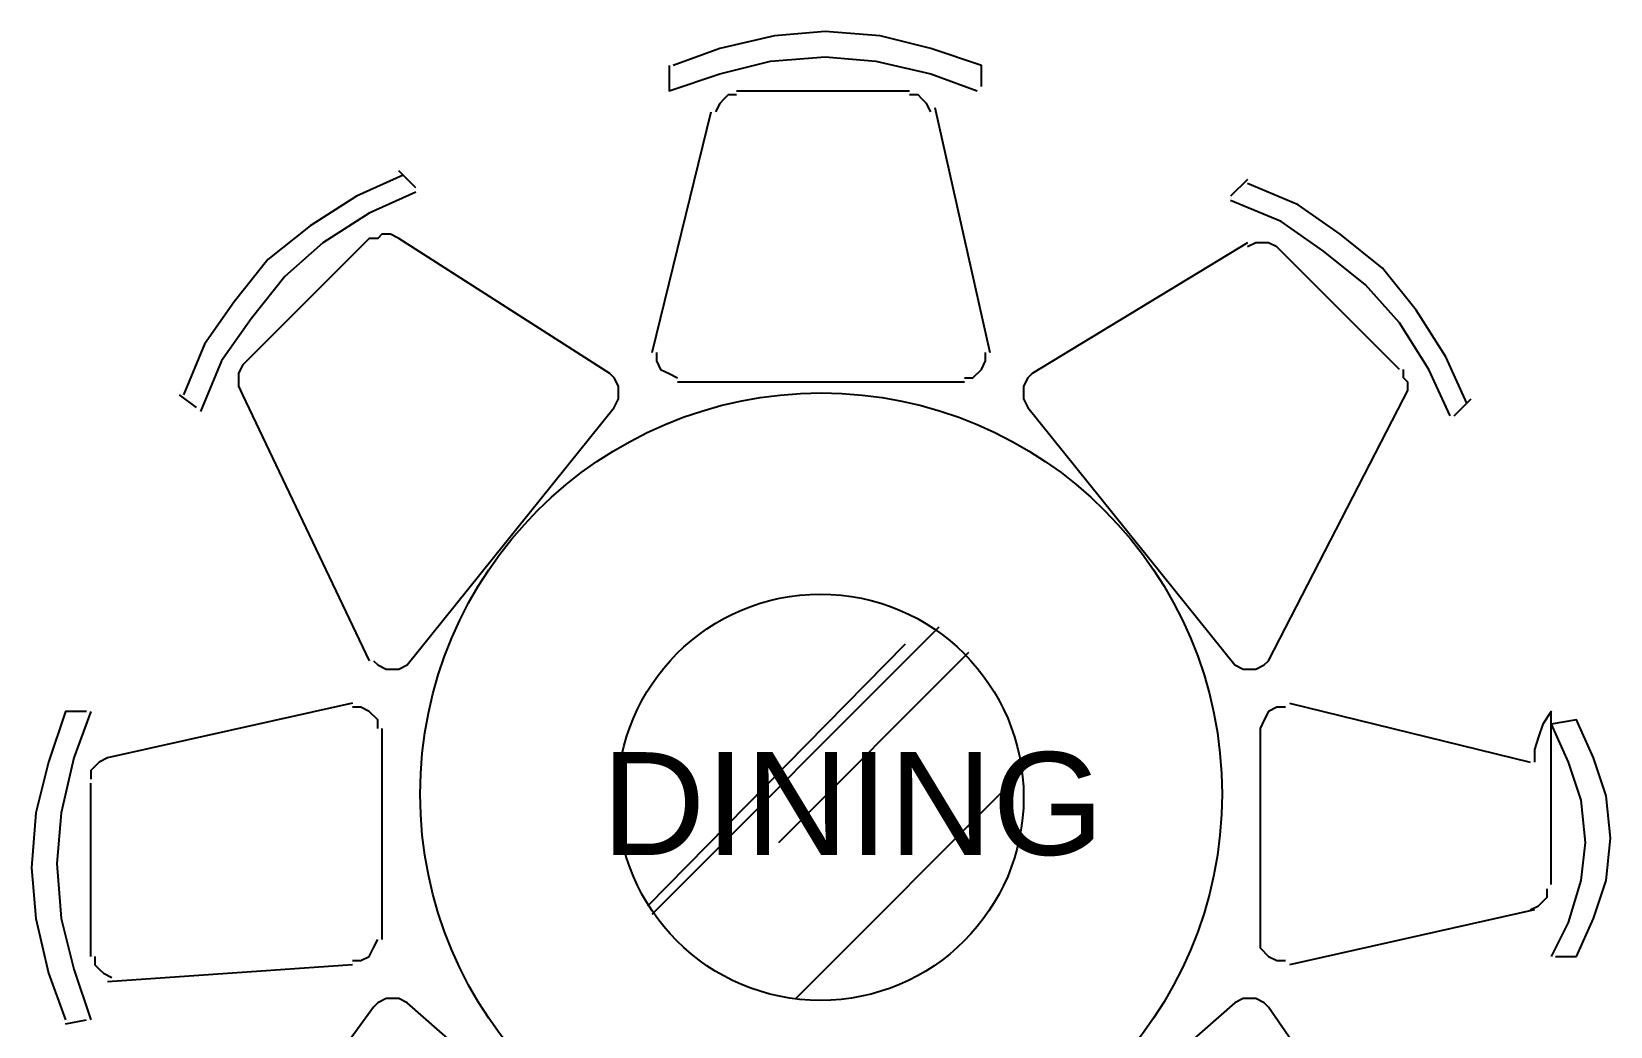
# Model space of a CAD drawing. Header units: inches. Extents: x 2489 to 11897, y 91 to 1364.
# Drawn here: x 5287.9 to 5412.3, y 964.8 to 1043.2 of the extents above; entities that cross this region are included whole.
import ezdxf

# ---------------------------------------------------------------- set-up
doc = ezdxf.new("R2010")
doc.units = ezdxf.units.IN
doc.header["$MEASUREMENT"] = 0
doc.layers.add('PDF2_Geometry', color=7, linetype='Continuous')
doc.layers.add('PDF2_Text', color=7, linetype='Continuous')
doc.styles.add('PDF Arial', font='arial.ttf')

msp = doc.modelspace()

# ---------------------------------------------------------------- linework, layer by layer
at = {"layer": 'PDF2_Geometry', "lineweight": 25}
for points in [[(5362.77672, 1038.8757), (5362.77672, 1040.53878), (5358.78522, 1041.86931), (5354.79379, 1042.86713), (5350.46966, 1043.19982), (5346.47822, 1042.86713), (5342.15409, 1041.86931), (5338.49523, 1040.53878)], [(5338.16266, 1040.53878), (5338.16266, 1038.543), (5342.15409, 1039.87352), (5346.14559, 1040.87148), (5350.46966, 1041.20404), (5354.46116, 1040.87148), (5358.78522, 1039.87352), (5362.44409, 1038.543)], [(5343.48461, 1038.21044), (5342.81936, 1038.21044), (5342.48672, 1037.87787), (5342.15409, 1037.54518), (5341.82146, 1036.87991)], [(5343.48461, 1038.543), (5357.12214, 1038.543)], [(5358.78522, 1036.87991), (5358.45259, 1037.54518), (5358.11996, 1037.87787), (5357.78733, 1038.21044), (5357.12214, 1038.21044)], [(5336.83214, 1017.92044), (5341.48883, 1036.87991)], [(5359.11785, 1037.21261), (5363.44192, 1017.92044)], [(5317.2074, 1031.89065), (5313.54853, 1030.22744), (5309.88973, 1027.89909), (5306.56349, 1025.23818), (5303.90251, 1021.91187), (5301.57416, 1018.5857), (5299.91101, 1014.59426)], [(5318.20529, 1030.8927), (5316.87477, 1032.22322)], [(5383.73192, 1031.55796), (5382.40146, 1030.22744)], [(5318.20529, 1030.56013), (5314.54642, 1028.89705), (5310.88755, 1026.5687), (5307.89394, 1023.90766), (5305.23297, 1020.58148), (5302.90462, 1017.25518), (5301.24153, 1013.26374)], [(5401.02831, 1013.929), (5399.36515, 1017.58787), (5397.03681, 1021.24674), (5394.37583, 1024.57291), (5391.04959, 1027.23383), (5387.72342, 1029.56231), (5383.73192, 1031.22539)], [(5399.69779, 1012.93118), (5398.0347, 1016.58992), (5395.70635, 1020.24879), (5393.04537, 1023.2424), (5389.71913, 1025.90344), (5386.39289, 1028.23178), (5382.40146, 1029.89487)], [(5314.87905, 993.63901), (5315.21168, 993.30644), (5315.87694, 992.97374), (5316.87477, 992.97374), (5317.54003, 993.30644), (5333.83853, 1013.59631), (5334.17116, 1014.26157), (5334.17116, 1015.25952), (5333.83853, 1015.92478), (5333.5059, 1016.25735), (5316.87477, 1026.90126), (5316.20951, 1027.23383), (5315.54431, 1027.23383), (5315.21168, 1026.90126), (5314.54642, 1026.90126), (5304.56777, 1016.92261), (5304.23514, 1016.25735), (5304.23514, 1015.92478), (5304.23514, 1015.25952), (5304.56777, 1014.59426), (5314.54642, 993.63901)], [(5383.73192, 1026.5687), (5366.76816, 1016.25735), (5366.43553, 1015.92478), (5366.1029, 1015.25952), (5366.1029, 1014.26157), (5366.43553, 1013.59631), (5382.73403, 993.30644), (5383.39929, 992.97374), (5384.39718, 992.97374), (5385.06244, 993.30644), (5385.39507, 993.63901), (5396.03898, 1014.26157), (5396.37161, 1014.92683), (5396.37161, 1015.59209), (5396.03898, 1015.92478), (5396.03898, 1016.58992)], [(5395.70635, 1016.58992), (5386.06026, 1026.236), (5385.39507, 1026.5687), (5385.06244, 1026.5687), (5384.39718, 1026.5687), (5383.73192, 1026.236)], [(5337.16477, 1017.92044), (5337.16477, 1017.25518), (5337.4974, 1016.58992), (5338.16266, 1016.25735), (5338.82786, 1015.92478)], [(5361.4462, 1015.92478), (5362.11146, 1015.92478), (5362.77672, 1016.58992), (5363.10935, 1017.25518), (5363.10935, 1017.92044)], [(5361.4462, 1015.59209), (5338.82786, 1015.59209)], [(5299.57838, 1014.59426), (5300.9089, 1013.59631)], [(5400.03042, 1012.93118), (5401.36094, 1014.26157)], [(5336.83214, 973.68162), (5359.45048, 996.29996)], [(5336.49952, 974.34687), (5356.78949, 994.96947)], [(5346.81082, 979.33621), (5361.77883, 994.30422)], [(5313.21596, 990.31283), (5293.92386, 985.9887), (5293.2586, 985.65607), (5292.92597, 985.32344), (5292.59334, 984.99081), (5292.59334, 984.32555)], [(5387.05815, 990.31283), (5406.01763, 985.65607)], [(5292.26071, 989.64757), (5290.59762, 989.64757), (5289.2671, 985.65607), (5288.26927, 981.66457), (5287.93664, 977.34051), (5288.26927, 973.34901), (5289.2671, 969.02494), (5290.59762, 965.36607)], [(5292.59334, 989.64757), (5291.26282, 985.9887), (5290.26499, 981.66457), (5289.93236, 977.67314), (5290.26499, 973.34901), (5291.26282, 969.35757), (5292.59334, 965.36607)], [(5315.21168, 988.31705), (5315.21168, 988.98231), (5314.54642, 989.64757), (5313.88116, 989.98014), (5313.21596, 989.98014)], [(5386.72553, 989.98014), (5386.06026, 989.98014), (5385.39507, 989.64757), (5385.06244, 988.98231), (5384.72981, 988.31705), (5384.72981, 971.68592), (5384.72981, 971.02066), (5385.39507, 970.3554), (5386.06026, 970.02283), (5386.72553, 970.02283)], [(5407.68072, 976.00999), (5407.68072, 989.64757), (5407.01552, 988.64962), (5406.68289, 987.65179), (5406.35026, 986.65396), (5406.35026, 985.65607)], [(5315.54431, 988.31705), (5315.54431, 971.68592)], [(5409.6765, 970.3554), (5411.00696, 973.34901), (5412.00485, 976.34262), (5412.33748, 979.66885), (5412.00485, 982.99509), (5411.00696, 985.9887), (5409.6765, 988.98231), (5407.68072, 988.64962), (5409.01124, 985.65607), (5410.00913, 982.66246), (5410.34176, 979.33623), (5410.00913, 976.34262), (5409.01124, 973.01644), (5407.68072, 970.3554)], [(5348.14131, 967.02917), (5366.10293, 984.99079)], [(5292.59334, 970.3554), (5292.59334, 983.99292)], [(5406.01763, 974.01427), (5406.68289, 974.3469), (5407.01552, 974.67953), (5407.34815, 975.01216), (5407.34815, 975.67742)], [(5406.35026, 974.01427), (5387.05815, 969.6902)], [(5313.21596, 970.02283), (5313.88116, 970.02283), (5314.54642, 970.3554), (5314.87905, 971.02066), (5315.21168, 971.68592)], [(5292.92597, 970.3554), (5292.92597, 969.6902), (5293.2586, 969.35757), (5293.59123, 969.02494), (5294.25643, 968.69231)], [(5408.01337, 970.3554), (5409.67649, 970.3554)], [(5313.21596, 969.6902), (5293.92386, 968.35968)], [(5316.54214, 939.42155), (5333.5059, 949.73283), (5333.83853, 950.06547), (5334.17116, 950.73072), (5334.17116, 951.72855), (5333.83853, 952.39381), (5317.54003, 966.69659), (5316.87477, 967.02923), (5315.87694, 967.02923), (5315.21168, 966.69659), (5314.87905, 966.36396), (5304.23514, 951.72855), (5303.90251, 951.06329), (5303.90251, 950.3981), (5304.23514, 950.06547), (5304.23514, 949.40021), (5314.21379, 939.75418), (5314.87905, 939.42155), (5315.21168, 939.42155), (5315.87694, 939.42155), (5316.54214, 939.75418)], [(5395.70635, 951.39592), (5385.39507, 966.36396), (5385.06244, 966.69659), (5384.39718, 967.02923), (5383.39929, 967.02923), (5382.73403, 966.69659), (5366.43553, 952.39381), (5366.1029, 951.72855), (5366.1029, 950.73072), (5366.43553, 950.06547), (5366.76816, 949.73283), (5383.39929, 939.08892), (5384.06455, 938.75629), (5384.72981, 938.75629), (5385.06244, 939.08892), (5385.72763, 939.08892)], [(5290.59762, 965.03344), (5292.26071, 965.36607)]]:
    msp.add_lwpolyline(points, dxfattribs=at)
for centre, radius in [((5350.14663, 983.14329), 31.58992), ((5350.10048, 982.88753), 16.00278)]:
    msp.add_circle(centre, radius, dxfattribs=at)

# ---------------------------------------------------------------- texts
at = {"layer": 'PDF2_Text', "insert": (5332.85757, 978.23015), "char_height": 8.095545, "attachment_point": 7, "style": 'PDF Arial'}
msp.add_mtext('DINING', dxfattribs=at)

doc.saveas('drawing.dxf')
